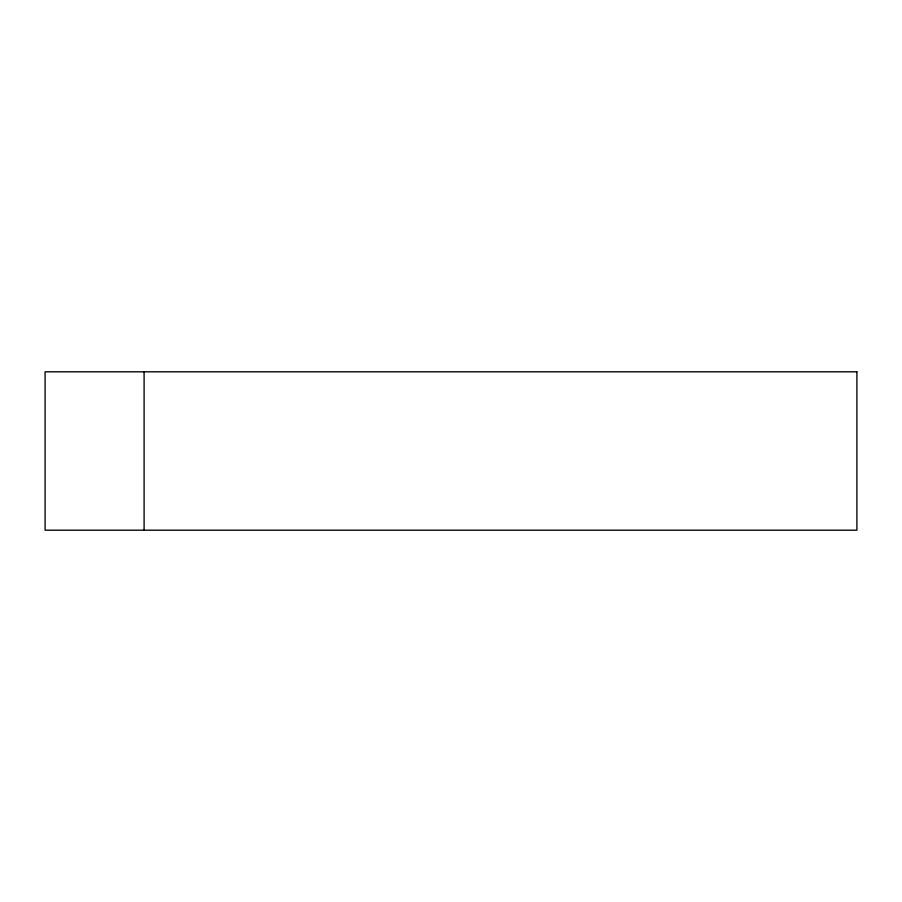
<?xml version="1.0" encoding="UTF-8"?>
<svg xmlns="http://www.w3.org/2000/svg" width="902" height="902" viewBox="0 0 902 902"><rect width="100%" height="100%" fill="white"/><g stroke="black" fill="none" stroke-linecap="round" stroke-linejoin="round"><path stroke-width="1.35" d="M144.094 371.804L144.094 530.196M856.9 371.804L45.1 371.804L45.1 530.196L856.9 530.196L856.9 371.804"/></g></svg>
